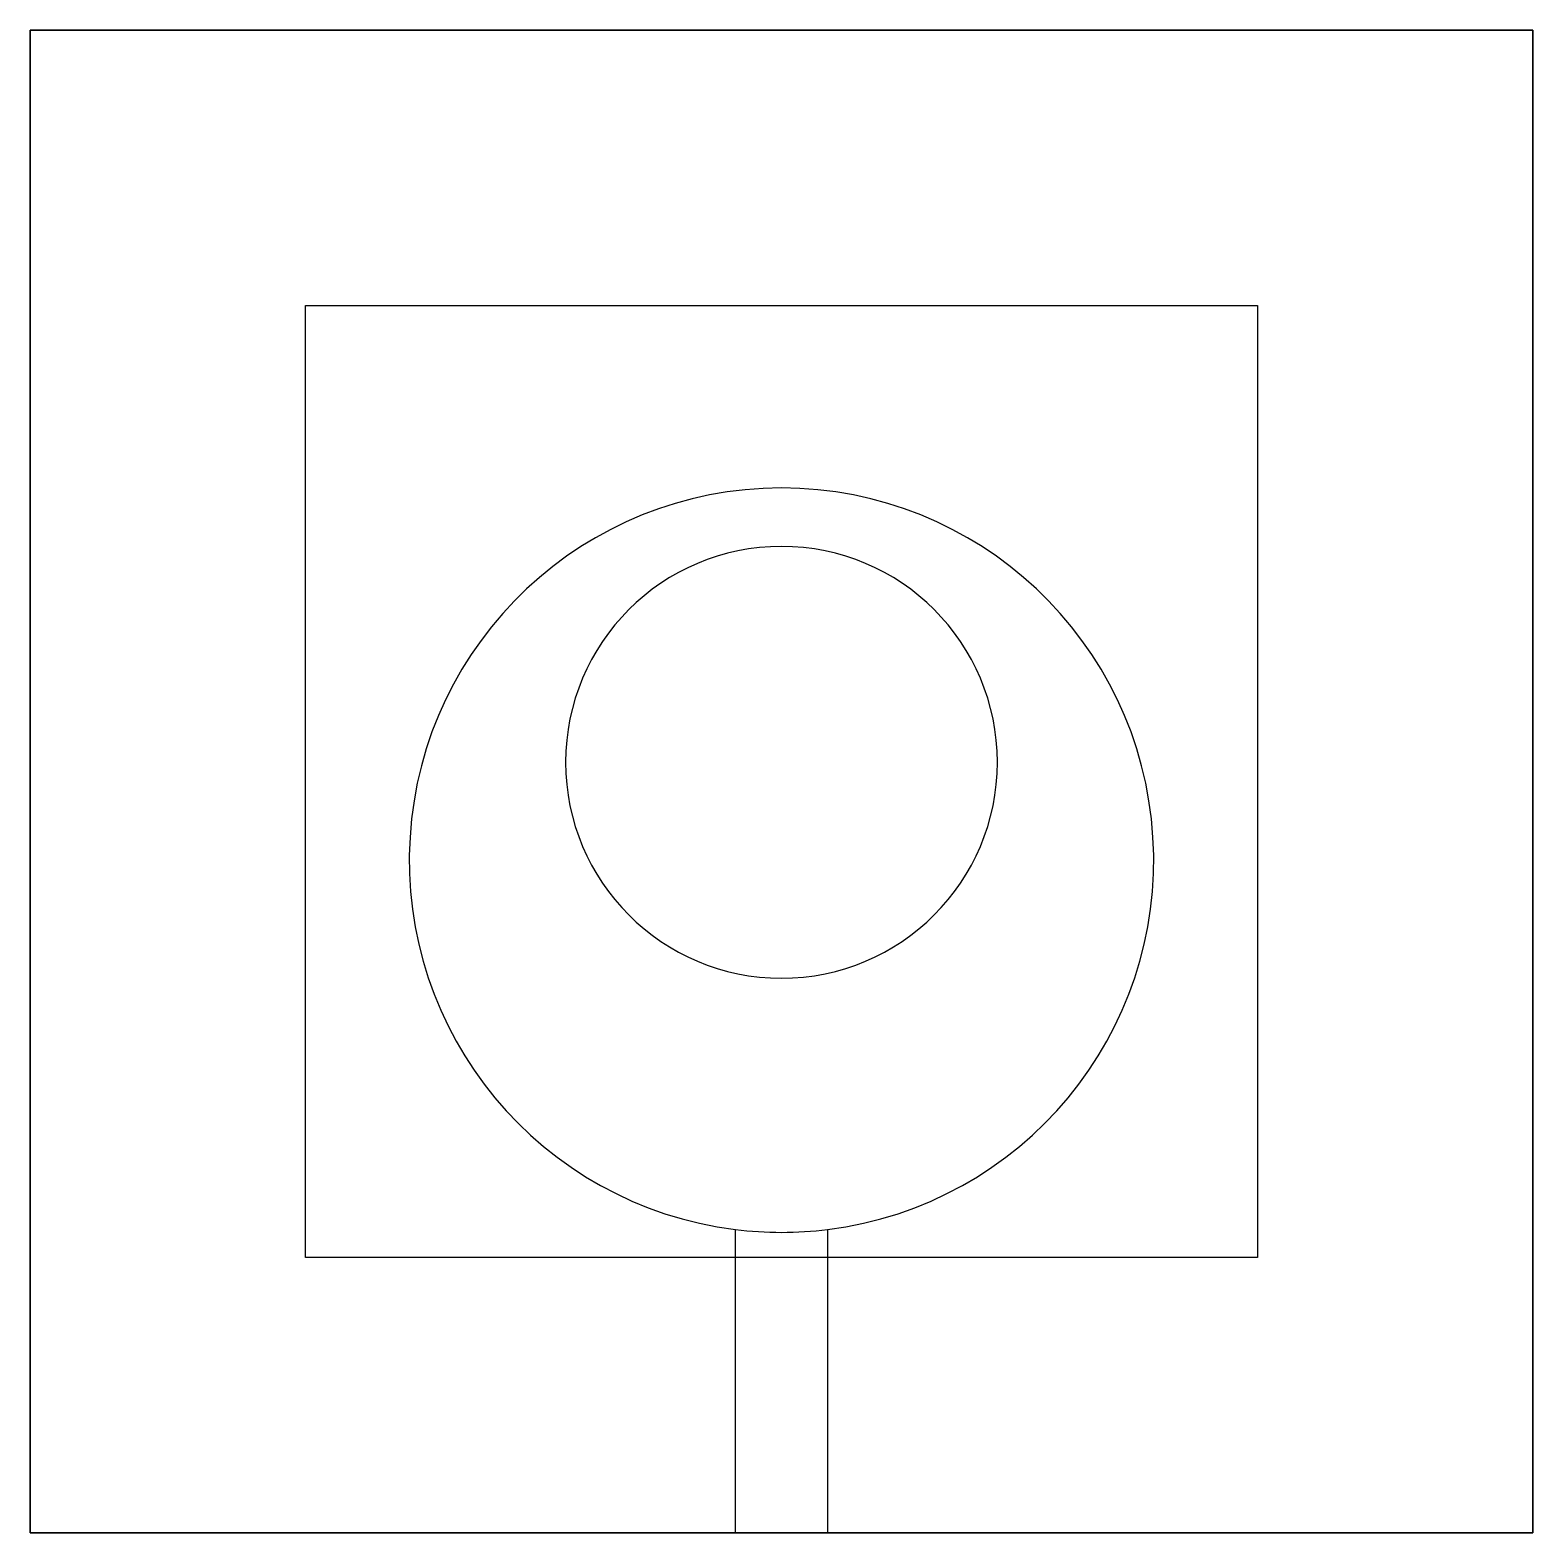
# Model space of a CAD drawing. Header units: millimetres. Extents: x -15 to 15, y -15 to 15.
import ezdxf

# ---------------------------------------------------------------- set-up
doc = ezdxf.new("R2010")
doc.units = ezdxf.units.MM
doc.layers.add('Part__Feature001', color=7, linetype='CONTINUOUS')

msp = doc.modelspace()

# ---------------------------------------------------------------- linework, layer by layer
at = {"layer": 'Part__Feature001'}
for p, q in [((-15, 15), (-15, -15)), ((15, 15), (-15, 15)), ((-15, 15), (-15, 15, 1.4)), ((-15, 15, 1.4), (15, 15, 1.4)), ((15, 15), (-15, 15)), ((-15, -15, 1.4), (-15, 15, 1.4)), ((-15, 15), (-15, 15, 1.4)), ((-15, 15), (-15, -15)), ((-15, 15, 1.4), (15, 15, 1.4)), ((-15, -15, 1.4), (-15, 15, 1.4)), ((15, -15), (15, 15)), ((15, -15), (15, 15)), ((15, 15), (15, 15, 1.4)), ((15, 15, 1.4), (15, -15, 1.4)), ((15, 15), (15, 15, 1.4)), ((15, 15, 1.4), (15, -15, 1.4)), ((-9.5, -9.5), (-9.5, 9.5)), ((-9.5, 9.5), (9.5, 9.5)), ((-9.5, -9.5), (-9.5, 9.5)), ((-9.5, 9.5), (9.5, 9.5)), ((9.5, 9.5), (9.5, -9.5)), ((9.5, 9.5), (9.5, -9.5)), ((-0.92, -15, 1.4), (-0.92, -8.943, 1.4)), ((-0.92, -15, 1.4), (-0.92, -8.943, 1.4)), ((0.92, -8.943, 1.4), (0.92, -15, 1.4)), ((0.92, -8.943, 1.4), (0.92, -15, 1.4)), ((9.5, -9.5), (-9.5, -9.5)), ((9.5, -9.5), (-9.5, -9.5)), ((-15, -15), (0, -15)), ((-15, -15), (-15, -15, 1.4)), ((-0.92, -15, 1.4), (-15, -15, 1.4)), ((-15, -15), (0, -15)), ((-0.92, -15, 1.4), (-15, -15, 1.4)), ((-15, -15), (-15, -15, 1.4)), ((0, -15, 1.4), (-0.92, -15, 1.4)), ((0, -15, 1.4), (-0.92, -15, 1.4)), ((0, -15), (15, -15)), ((0, -15), (0, -15, 1.4)), ((0, -15), (15, -15)), ((0.92, -15, 1.4), (0, -15, 1.4)), ((0.92, -15, 1.4), (0, -15, 1.4)), ((0, -15), (0, -15, 1.4)), ((15, -15, 1.4), (0.92, -15, 1.4)), ((15, -15, 1.4), (0.92, -15, 1.4)), ((15, -15), (15, -15, 1.4)), ((15, -15), (15, -15, 1.4))]:
    msp.add_line(p, q, dxfattribs=at)
for centre, radius, start, end in [((0, -1.57, 1.4), 7.43, -82.8872, -97.1128), ((0, -1.57, 1.4), 7.43, -82.8872, -97.1128), ((0, 0.383, 1.4), 4.31, 0, 180), ((0, 0.383, 1.4), 4.31, 0, 180), ((0, 0.383, 1.4), 4.31, 180, 0), ((0, 0.383, 1.4), 4.31, 180, 0), ((0, -1.57, 1.4), 7.43, -97.1128, -82.8872), ((0, -1.57, 1.4), 7.43, -97.1128, -82.8872)]:
    msp.add_arc(centre, radius, start, end, dxfattribs=at)

doc.saveas('drawing.dxf')
